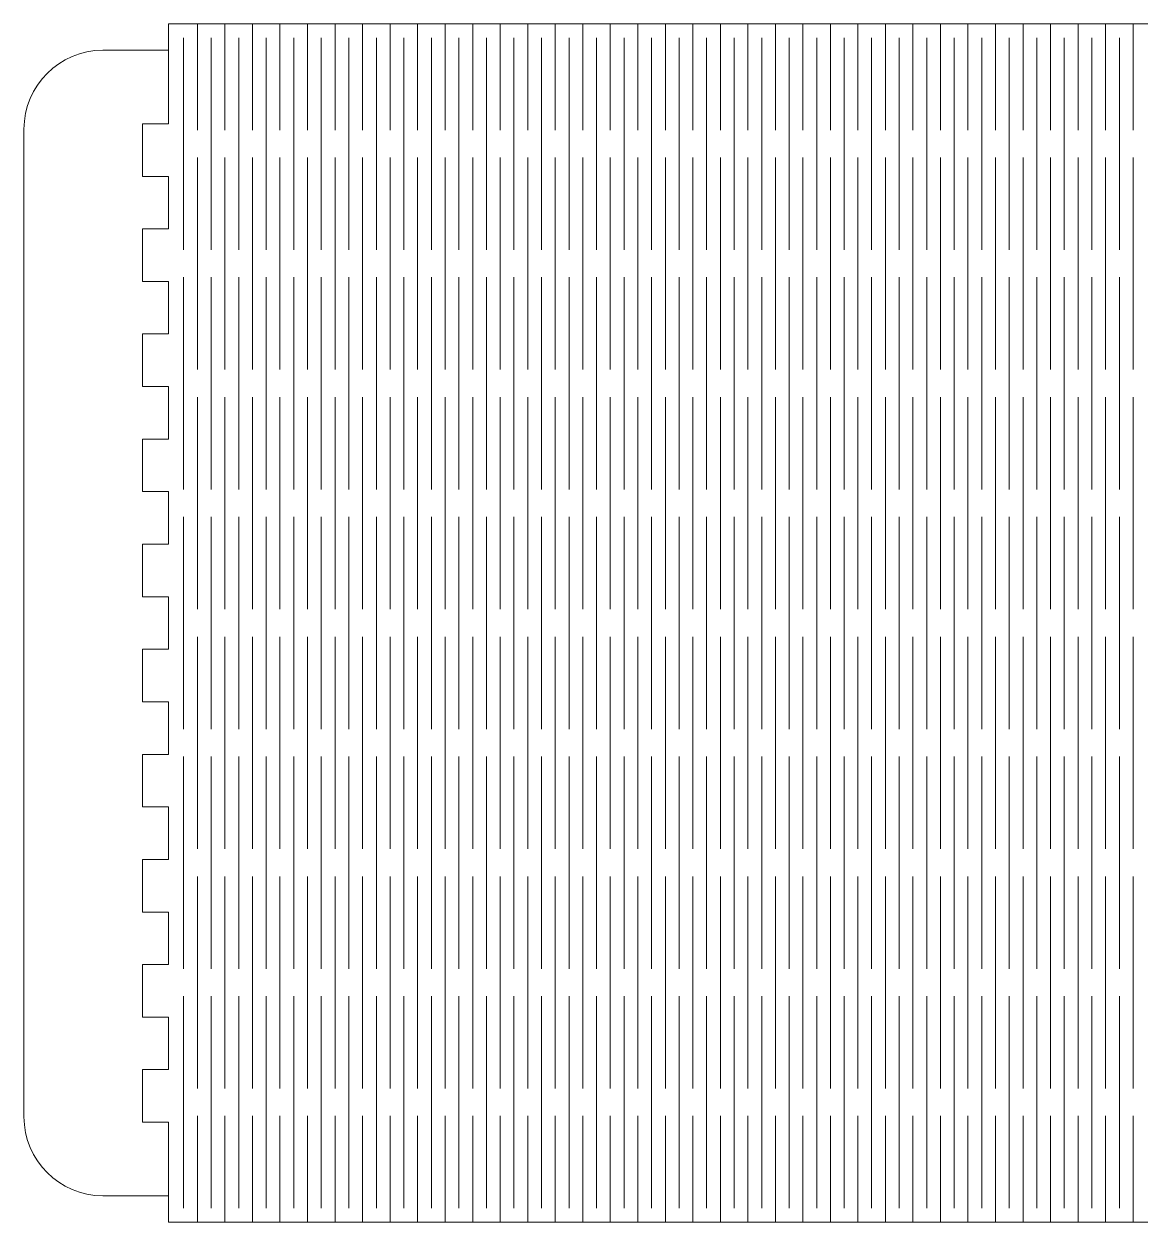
# Model space of a CAD drawing. Header units: millimetres. Extents: x -302 to 279, y -151 to 149.
# Drawn here: x -146 to -11.2, y -151.1 to -6.3 of the extents above; entities that cross this region are included whole.
import ezdxf

# ---------------------------------------------------------------- set-up
doc = ezdxf.new("R2010")
doc.units = ezdxf.units.MM
doc.header["$MEASUREMENT"] = 0
doc.layers.add('Layer 1', color=7, linetype='Continuous')

msp = doc.modelspace()

# ---------------------------------------------------------------- linework, layer by layer
at = {"layer": 'Layer 1', "lineweight": 9}
msp.add_open_spline([(-128.5694, -9.5253), (-128.5694, -9.5253), (-128.5694, -6.35), (-128.5694, -6.35), (-128.5694, -6.35), (-128.5694, -6.35), (-90.0811, -6.35), (-90.0811, -6.35), (-90.0811, -6.35), (-90.0811, -6.35), (127.6164, -6.35), (127.6164, -6.35), (127.6164, -6.35), (127.6164, -6.35), (127.6164, -151.13), (127.6164, -151.13), (127.6164, -151.13), (127.6164, -151.13), (-90.0811, -151.13), (-90.0811, -151.13), (-90.0811, -151.13), (-90.0811, -151.13), (-128.5694, -151.13), (-128.5694, -151.13), (-128.5694, -151.13), (-128.5694, -151.13), (-128.5694, -147.9547), (-128.5694, -147.9547)], degree=3, knots=[0, 0, 0, 0, 0.125, 0.125, 0.125, 0.125, 0.25, 0.25, 0.25, 0.25, 0.375, 0.375, 0.375, 0.375, 0.5, 0.5, 0.5, 0.5, 0.625, 0.625, 0.625, 0.625, 0.75, 0.75, 0.75, 0.75, 1, 1, 1, 1], dxfattribs=at)
for points in [[(-125.0946, -19.1677), (-125.0946, -19.1677), (-125.0946, -6.35), (-125.0946, -6.35)], [(-121.7698, -19.1677), (-121.7698, -19.1677), (-121.7698, -6.35), (-121.7698, -6.35)], [(-118.4451, -19.1677), (-118.4451, -19.1677), (-118.4451, -6.35), (-118.4451, -6.35)], [(-115.1203, -19.1677), (-115.1203, -19.1677), (-115.1203, -6.35), (-115.1203, -6.35)], [(-111.7956, -19.1677), (-111.7956, -19.1677), (-111.7956, -6.35), (-111.7956, -6.35)], [(-108.4705, -19.1677), (-108.4705, -19.1677), (-108.4705, -6.35), (-108.4705, -6.35)], [(-105.1457, -19.1677), (-105.1457, -19.1677), (-105.1457, -6.35), (-105.1457, -6.35)], [(-101.821, -19.1677), (-101.821, -19.1677), (-101.821, -6.35), (-101.821, -6.35)], [(-98.4958, -19.1677), (-98.4958, -19.1677), (-98.4958, -6.35), (-98.4958, -6.35)], [(-95.1711, -19.1677), (-95.1711, -19.1677), (-95.1711, -6.35), (-95.1711, -6.35)], [(-91.8463, -19.1677), (-91.8463, -19.1677), (-91.8463, -6.35), (-91.8463, -6.35)], [(-88.5216, -19.1677), (-88.5216, -19.1677), (-88.5216, -6.35), (-88.5216, -6.35)], [(-85.1969, -19.1677), (-85.1969, -19.1677), (-85.1969, -6.35), (-85.1969, -6.35)], [(-81.8722, -19.1677), (-81.8722, -19.1677), (-81.8722, -6.35), (-81.8722, -6.35)], [(-78.5474, -19.1677), (-78.5474, -19.1677), (-78.5474, -6.35), (-78.5474, -6.35)], [(-75.2223, -19.1677), (-75.2223, -19.1677), (-75.2223, -6.35), (-75.2223, -6.35)], [(-71.8975, -19.1677), (-71.8975, -19.1677), (-71.8975, -6.35), (-71.8975, -6.35)], [(-68.5728, -19.1677), (-68.5728, -19.1677), (-68.5728, -6.35), (-68.5728, -6.35)], [(-65.2476, -19.1677), (-65.2476, -19.1677), (-65.2476, -6.35), (-65.2476, -6.35)], [(-61.9229, -19.1677), (-61.9229, -19.1677), (-61.9229, -6.35), (-61.9229, -6.35)], [(-58.5981, -19.1677), (-58.5981, -19.1677), (-58.5981, -6.35), (-58.5981, -6.35)], [(-55.2734, -19.1677), (-55.2734, -19.1677), (-55.2734, -6.35), (-55.2734, -6.35)], [(-51.9487, -19.1677), (-51.9487, -19.1677), (-51.9487, -6.35), (-51.9487, -6.35)], [(-48.6235, -19.1677), (-48.6235, -19.1677), (-48.6235, -6.35), (-48.6235, -6.35)], [(-45.3189, -19.1677), (-45.3189, -19.1677), (-45.3189, -6.35), (-45.3189, -6.35)], [(-41.9942, -19.1677), (-41.9942, -19.1677), (-41.9942, -6.35), (-41.9942, -6.35)], [(-38.6694, -19.1677), (-38.6694, -19.1677), (-38.6694, -6.35), (-38.6694, -6.35)], [(-35.3443, -19.1677), (-35.3443, -19.1677), (-35.3443, -6.35), (-35.3443, -6.35)], [(-32.0195, -19.1677), (-32.0195, -19.1677), (-32.0195, -6.35), (-32.0195, -6.35)], [(-28.6948, -19.1677), (-28.6948, -19.1677), (-28.6948, -6.35), (-28.6948, -6.35)], [(-25.3696, -19.1677), (-25.3696, -19.1677), (-25.3696, -6.35), (-25.3696, -6.35)], [(-22.0449, -19.1677), (-22.0449, -19.1677), (-22.0449, -6.35), (-22.0449, -6.35)], [(-18.7201, -19.1677), (-18.7201, -19.1677), (-18.7201, -6.35), (-18.7201, -6.35)], [(-15.3954, -19.1677), (-15.3954, -19.1677), (-15.3954, -6.35), (-15.3954, -6.35)], [(-12.0707, -19.1677), (-12.0707, -19.1677), (-12.0707, -6.35), (-12.0707, -6.35)], [(-126.7571, -8.0106), (-126.7571, -8.0106), (-126.7571, -33.6457), (-126.7571, -33.6457)], [(-123.4324, -8.0106), (-123.4324, -8.0106), (-123.4324, -33.6457), (-123.4324, -33.6457)], [(-120.1077, -8.0106), (-120.1077, -8.0106), (-120.1077, -33.6457), (-120.1077, -33.6457)], [(-116.7825, -8.0106), (-116.7825, -8.0106), (-116.7825, -33.6457), (-116.7825, -33.6457)], [(-113.4578, -8.0106), (-113.4578, -8.0106), (-113.4578, -33.6457), (-113.4578, -33.6457)], [(-110.133, -8.0106), (-110.133, -8.0106), (-110.133, -33.6457), (-110.133, -33.6457)], [(-106.8083, -8.0106), (-106.8083, -8.0106), (-106.8083, -33.6457), (-106.8083, -33.6457)], [(-103.4831, -8.0106), (-103.4831, -8.0106), (-103.4831, -33.6457), (-103.4831, -33.6457)], [(-100.1584, -8.0106), (-100.1584, -8.0106), (-100.1584, -33.6457), (-100.1584, -33.6457)], [(-96.8337, -8.0106), (-96.8337, -8.0106), (-96.8337, -33.6457), (-96.8337, -33.6457)], [(-93.5089, -8.0106), (-93.5089, -8.0106), (-93.5089, -33.6457), (-93.5089, -33.6457)], [(-90.1838, -8.0106), (-90.1838, -8.0106), (-90.1838, -33.6457), (-90.1838, -33.6457)], [(-86.859, -8.0106), (-86.859, -8.0106), (-86.859, -33.6457), (-86.859, -33.6457)], [(-83.5343, -8.0106), (-83.5343, -8.0106), (-83.5343, -33.6457), (-83.5343, -33.6457)], [(-80.2096, -8.0106), (-80.2096, -8.0106), (-80.2096, -33.6457), (-80.2096, -33.6457)], [(-76.8848, -8.0106), (-76.8848, -8.0106), (-76.8848, -33.6457), (-76.8848, -33.6457)], [(-73.5601, -8.0106), (-73.5601, -8.0106), (-73.5601, -33.6457), (-73.5601, -33.6457)], [(-70.2349, -8.0106), (-70.2349, -8.0106), (-70.2349, -33.6457), (-70.2349, -33.6457)], [(-66.9102, -8.0106), (-66.9102, -8.0106), (-66.9102, -33.6457), (-66.9102, -33.6457)], [(-63.5855, -8.0106), (-63.5855, -8.0106), (-63.5855, -33.6457), (-63.5855, -33.6457)], [(-60.2607, -8.0106), (-60.2607, -8.0106), (-60.2607, -33.6457), (-60.2607, -33.6457)], [(-56.9356, -8.0106), (-56.9356, -8.0106), (-56.9356, -33.6457), (-56.9356, -33.6457)], [(-53.6108, -8.0106), (-53.6108, -8.0106), (-53.6108, -33.6457), (-53.6108, -33.6457)], [(-50.2861, -8.0106), (-50.2861, -8.0106), (-50.2861, -33.6457), (-50.2861, -33.6457)], [(-46.9614, -8.0106), (-46.9614, -8.0106), (-46.9614, -33.6457), (-46.9614, -33.6457)], [(-43.6563, -8.0106), (-43.6563, -8.0106), (-43.6563, -33.6457), (-43.6563, -33.6457)], [(-40.3316, -8.0106), (-40.3316, -8.0106), (-40.3316, -33.6457), (-40.3316, -33.6457)], [(-37.0068, -8.0106), (-37.0068, -8.0106), (-37.0068, -33.6457), (-37.0068, -33.6457)], [(-33.6821, -8.0106), (-33.6821, -8.0106), (-33.6821, -33.6457), (-33.6821, -33.6457)], [(-30.3569, -8.0106), (-30.3569, -8.0106), (-30.3569, -33.6457), (-30.3569, -33.6457)], [(-27.0322, -8.0106), (-27.0322, -8.0106), (-27.0322, -33.6457), (-27.0322, -33.6457)], [(-23.7075, -8.0106), (-23.7075, -8.0106), (-23.7075, -33.6457), (-23.7075, -33.6457)], [(-20.3827, -8.0106), (-20.3827, -8.0106), (-20.3827, -33.6457), (-20.3827, -33.6457)], [(-17.0576, -8.0106), (-17.0576, -8.0106), (-17.0576, -33.6457), (-17.0576, -33.6457)], [(-13.7328, -8.0106), (-13.7328, -8.0106), (-13.7328, -33.6457), (-13.7328, -33.6457)], [(-125.0946, -48.1236), (-125.0946, -48.1236), (-125.0946, -22.4886), (-125.0946, -22.4886)], [(-121.7698, -48.1236), (-121.7698, -48.1236), (-121.7698, -22.4886), (-121.7698, -22.4886)], [(-118.4451, -48.1236), (-118.4451, -48.1236), (-118.4451, -22.4886), (-118.4451, -22.4886)], [(-115.1203, -48.1236), (-115.1203, -48.1236), (-115.1203, -22.4886), (-115.1203, -22.4886)], [(-111.7956, -48.1236), (-111.7956, -48.1236), (-111.7956, -22.4886), (-111.7956, -22.4886)], [(-108.4705, -48.1236), (-108.4705, -48.1236), (-108.4705, -22.4886), (-108.4705, -22.4886)], [(-105.1457, -48.1236), (-105.1457, -48.1236), (-105.1457, -22.4886), (-105.1457, -22.4886)], [(-101.821, -48.1236), (-101.821, -48.1236), (-101.821, -22.4886), (-101.821, -22.4886)], [(-98.4958, -48.1236), (-98.4958, -48.1236), (-98.4958, -22.4886), (-98.4958, -22.4886)], [(-95.1711, -48.1236), (-95.1711, -48.1236), (-95.1711, -22.4886), (-95.1711, -22.4886)], [(-91.8463, -48.1236), (-91.8463, -48.1236), (-91.8463, -22.4886), (-91.8463, -22.4886)], [(-88.5216, -48.1236), (-88.5216, -48.1236), (-88.5216, -22.4886), (-88.5216, -22.4886)], [(-85.1969, -48.1236), (-85.1969, -48.1236), (-85.1969, -22.4886), (-85.1969, -22.4886)], [(-81.8722, -48.1236), (-81.8722, -48.1236), (-81.8722, -22.4886), (-81.8722, -22.4886)], [(-78.5474, -48.1236), (-78.5474, -48.1236), (-78.5474, -22.4886), (-78.5474, -22.4886)], [(-75.2223, -48.1236), (-75.2223, -48.1236), (-75.2223, -22.4886), (-75.2223, -22.4886)], [(-71.8975, -48.1236), (-71.8975, -48.1236), (-71.8975, -22.4886), (-71.8975, -22.4886)], [(-68.5728, -48.1236), (-68.5728, -48.1236), (-68.5728, -22.4886), (-68.5728, -22.4886)], [(-65.2476, -48.1236), (-65.2476, -48.1236), (-65.2476, -22.4886), (-65.2476, -22.4886)], [(-61.9229, -48.1236), (-61.9229, -48.1236), (-61.9229, -22.4886), (-61.9229, -22.4886)], [(-58.5981, -48.1236), (-58.5981, -48.1236), (-58.5981, -22.4886), (-58.5981, -22.4886)], [(-55.2734, -48.1236), (-55.2734, -48.1236), (-55.2734, -22.4886), (-55.2734, -22.4886)], [(-51.9487, -48.1236), (-51.9487, -48.1236), (-51.9487, -22.4886), (-51.9487, -22.4886)], [(-48.6235, -48.1236), (-48.6235, -48.1236), (-48.6235, -22.4886), (-48.6235, -22.4886)], [(-45.3189, -48.1236), (-45.3189, -48.1236), (-45.3189, -22.4886), (-45.3189, -22.4886)], [(-41.9942, -48.1236), (-41.9942, -48.1236), (-41.9942, -22.4886), (-41.9942, -22.4886)], [(-38.6694, -48.1236), (-38.6694, -48.1236), (-38.6694, -22.4886), (-38.6694, -22.4886)], [(-35.3443, -48.1236), (-35.3443, -48.1236), (-35.3443, -22.4886), (-35.3443, -22.4886)], [(-32.0195, -48.1236), (-32.0195, -48.1236), (-32.0195, -22.4886), (-32.0195, -22.4886)], [(-28.6948, -48.1236), (-28.6948, -48.1236), (-28.6948, -22.4886), (-28.6948, -22.4886)], [(-25.3696, -48.1236), (-25.3696, -48.1236), (-25.3696, -22.4886), (-25.3696, -22.4886)], [(-22.0449, -48.1236), (-22.0449, -48.1236), (-22.0449, -22.4886), (-22.0449, -22.4886)], [(-18.7201, -48.1236), (-18.7201, -48.1236), (-18.7201, -22.4886), (-18.7201, -22.4886)], [(-15.3954, -48.1236), (-15.3954, -48.1236), (-15.3954, -22.4886), (-15.3954, -22.4886)], [(-12.0707, -48.1236), (-12.0707, -48.1236), (-12.0707, -22.4886), (-12.0707, -22.4886)], [(-126.7571, -36.9666), (-126.7571, -36.9666), (-126.7571, -62.602), (-126.7571, -62.602)], [(-123.4324, -36.9666), (-123.4324, -36.9666), (-123.4324, -62.602), (-123.4324, -62.602)], [(-120.1077, -36.9666), (-120.1077, -36.9666), (-120.1077, -62.602), (-120.1077, -62.602)], [(-116.7825, -36.9666), (-116.7825, -36.9666), (-116.7825, -62.602), (-116.7825, -62.602)], [(-113.4578, -36.9666), (-113.4578, -36.9666), (-113.4578, -62.602), (-113.4578, -62.602)], [(-110.133, -36.9666), (-110.133, -36.9666), (-110.133, -62.602), (-110.133, -62.602)], [(-106.8083, -36.9666), (-106.8083, -36.9666), (-106.8083, -62.602), (-106.8083, -62.602)], [(-103.4831, -36.9666), (-103.4831, -36.9666), (-103.4831, -62.602), (-103.4831, -62.602)], [(-100.1584, -36.9666), (-100.1584, -36.9666), (-100.1584, -62.602), (-100.1584, -62.602)], [(-96.8337, -36.9666), (-96.8337, -36.9666), (-96.8337, -62.602), (-96.8337, -62.602)], [(-93.5089, -36.9666), (-93.5089, -36.9666), (-93.5089, -62.602), (-93.5089, -62.602)], [(-90.1838, -36.9666), (-90.1838, -36.9666), (-90.1838, -62.602), (-90.1838, -62.602)], [(-86.859, -36.9666), (-86.859, -36.9666), (-86.859, -62.602), (-86.859, -62.602)], [(-83.5343, -36.9666), (-83.5343, -36.9666), (-83.5343, -62.602), (-83.5343, -62.602)], [(-80.2096, -36.9666), (-80.2096, -36.9666), (-80.2096, -62.602), (-80.2096, -62.602)], [(-76.8848, -36.9666), (-76.8848, -36.9666), (-76.8848, -62.602), (-76.8848, -62.602)], [(-73.5601, -36.9666), (-73.5601, -36.9666), (-73.5601, -62.602), (-73.5601, -62.602)], [(-70.2349, -36.9666), (-70.2349, -36.9666), (-70.2349, -62.602), (-70.2349, -62.602)], [(-66.9102, -36.9666), (-66.9102, -36.9666), (-66.9102, -62.602), (-66.9102, -62.602)], [(-63.5855, -36.9666), (-63.5855, -36.9666), (-63.5855, -62.602), (-63.5855, -62.602)], [(-60.2607, -36.9666), (-60.2607, -36.9666), (-60.2607, -62.602), (-60.2607, -62.602)], [(-56.9356, -36.9666), (-56.9356, -36.9666), (-56.9356, -62.602), (-56.9356, -62.602)], [(-53.6108, -36.9666), (-53.6108, -36.9666), (-53.6108, -62.602), (-53.6108, -62.602)], [(-50.2861, -36.9666), (-50.2861, -36.9666), (-50.2861, -62.602), (-50.2861, -62.602)], [(-46.9614, -36.9666), (-46.9614, -36.9666), (-46.9614, -62.602), (-46.9614, -62.602)], [(-43.6563, -36.9666), (-43.6563, -36.9666), (-43.6563, -62.602), (-43.6563, -62.602)], [(-40.3316, -36.9666), (-40.3316, -36.9666), (-40.3316, -62.602), (-40.3316, -62.602)], [(-37.0068, -36.9666), (-37.0068, -36.9666), (-37.0068, -62.602), (-37.0068, -62.602)], [(-33.6821, -36.9666), (-33.6821, -36.9666), (-33.6821, -62.602), (-33.6821, -62.602)], [(-30.3569, -36.9666), (-30.3569, -36.9666), (-30.3569, -62.602), (-30.3569, -62.602)], [(-27.0322, -36.9666), (-27.0322, -36.9666), (-27.0322, -62.602), (-27.0322, -62.602)], [(-23.7075, -36.9666), (-23.7075, -36.9666), (-23.7075, -62.602), (-23.7075, -62.602)], [(-20.3827, -36.9666), (-20.3827, -36.9666), (-20.3827, -62.602), (-20.3827, -62.602)], [(-17.0576, -36.9666), (-17.0576, -36.9666), (-17.0576, -62.602), (-17.0576, -62.602)], [(-13.7328, -36.9666), (-13.7328, -36.9666), (-13.7328, -62.602), (-13.7328, -62.602)], [(-125.0946, -77.08), (-125.0946, -77.08), (-125.0946, -51.4445), (-125.0946, -51.4445)], [(-121.7698, -77.08), (-121.7698, -77.08), (-121.7698, -51.4445), (-121.7698, -51.4445)], [(-118.4451, -77.08), (-118.4451, -77.08), (-118.4451, -51.4445), (-118.4451, -51.4445)], [(-115.1203, -77.08), (-115.1203, -77.08), (-115.1203, -51.4445), (-115.1203, -51.4445)], [(-111.7956, -77.08), (-111.7956, -77.08), (-111.7956, -51.4445), (-111.7956, -51.4445)], [(-108.4705, -77.08), (-108.4705, -77.08), (-108.4705, -51.4445), (-108.4705, -51.4445)], [(-105.1457, -77.08), (-105.1457, -77.08), (-105.1457, -51.4445), (-105.1457, -51.4445)], [(-101.821, -77.08), (-101.821, -77.08), (-101.821, -51.4445), (-101.821, -51.4445)], [(-98.4958, -77.08), (-98.4958, -77.08), (-98.4958, -51.4445), (-98.4958, -51.4445)], [(-95.1711, -77.08), (-95.1711, -77.08), (-95.1711, -51.4445), (-95.1711, -51.4445)], [(-91.8463, -77.08), (-91.8463, -77.08), (-91.8463, -51.4445), (-91.8463, -51.4445)], [(-88.5216, -77.08), (-88.5216, -77.08), (-88.5216, -51.4445), (-88.5216, -51.4445)], [(-85.1969, -77.08), (-85.1969, -77.08), (-85.1969, -51.4445), (-85.1969, -51.4445)], [(-81.8722, -77.08), (-81.8722, -77.08), (-81.8722, -51.4445), (-81.8722, -51.4445)], [(-78.5474, -77.08), (-78.5474, -77.08), (-78.5474, -51.4445), (-78.5474, -51.4445)], [(-75.2223, -77.08), (-75.2223, -77.08), (-75.2223, -51.4445), (-75.2223, -51.4445)], [(-71.8975, -77.08), (-71.8975, -77.08), (-71.8975, -51.4445), (-71.8975, -51.4445)], [(-68.5728, -77.08), (-68.5728, -77.08), (-68.5728, -51.4445), (-68.5728, -51.4445)], [(-65.2476, -77.08), (-65.2476, -77.08), (-65.2476, -51.4445), (-65.2476, -51.4445)], [(-61.9229, -77.08), (-61.9229, -77.08), (-61.9229, -51.4445), (-61.9229, -51.4445)], [(-58.5981, -77.08), (-58.5981, -77.08), (-58.5981, -51.4445), (-58.5981, -51.4445)], [(-55.2734, -77.08), (-55.2734, -77.08), (-55.2734, -51.4445), (-55.2734, -51.4445)], [(-51.9487, -77.08), (-51.9487, -77.08), (-51.9487, -51.4445), (-51.9487, -51.4445)], [(-48.6235, -77.08), (-48.6235, -77.08), (-48.6235, -51.4445), (-48.6235, -51.4445)], [(-45.3189, -77.08), (-45.3189, -77.08), (-45.3189, -51.4445), (-45.3189, -51.4445)], [(-41.9942, -77.08), (-41.9942, -77.08), (-41.9942, -51.4445), (-41.9942, -51.4445)], [(-38.6694, -77.08), (-38.6694, -77.08), (-38.6694, -51.4445), (-38.6694, -51.4445)], [(-35.3443, -77.08), (-35.3443, -77.08), (-35.3443, -51.4445), (-35.3443, -51.4445)], [(-32.0195, -77.08), (-32.0195, -77.08), (-32.0195, -51.4445), (-32.0195, -51.4445)], [(-28.6948, -77.08), (-28.6948, -77.08), (-28.6948, -51.4445), (-28.6948, -51.4445)], [(-25.3696, -77.08), (-25.3696, -77.08), (-25.3696, -51.4445), (-25.3696, -51.4445)], [(-22.0449, -77.08), (-22.0449, -77.08), (-22.0449, -51.4445), (-22.0449, -51.4445)], [(-18.7201, -77.08), (-18.7201, -77.08), (-18.7201, -51.4445), (-18.7201, -51.4445)], [(-15.3954, -77.08), (-15.3954, -77.08), (-15.3954, -51.4445), (-15.3954, -51.4445)], [(-12.0707, -77.08), (-12.0707, -77.08), (-12.0707, -51.4445), (-12.0707, -51.4445)], [(-126.7571, -65.9225), (-126.7571, -65.9225), (-126.7571, -91.5579), (-126.7571, -91.5579)], [(-123.4324, -65.9225), (-123.4324, -65.9225), (-123.4324, -91.5579), (-123.4324, -91.5579)], [(-120.1077, -65.9225), (-120.1077, -65.9225), (-120.1077, -91.5579), (-120.1077, -91.5579)], [(-116.7825, -65.9225), (-116.7825, -65.9225), (-116.7825, -91.5579), (-116.7825, -91.5579)], [(-113.4578, -65.9225), (-113.4578, -65.9225), (-113.4578, -91.5579), (-113.4578, -91.5579)], [(-110.133, -65.9225), (-110.133, -65.9225), (-110.133, -91.5579), (-110.133, -91.5579)], [(-106.8083, -65.9225), (-106.8083, -65.9225), (-106.8083, -91.5579), (-106.8083, -91.5579)], [(-103.4831, -65.9225), (-103.4831, -65.9225), (-103.4831, -91.5579), (-103.4831, -91.5579)], [(-100.1584, -65.9225), (-100.1584, -65.9225), (-100.1584, -91.5579), (-100.1584, -91.5579)], [(-96.8337, -65.9225), (-96.8337, -65.9225), (-96.8337, -91.5579), (-96.8337, -91.5579)], [(-93.5089, -65.9225), (-93.5089, -65.9225), (-93.5089, -91.5579), (-93.5089, -91.5579)], [(-90.1838, -65.9225), (-90.1838, -65.9225), (-90.1838, -91.5579), (-90.1838, -91.5579)], [(-86.859, -65.9225), (-86.859, -65.9225), (-86.859, -91.5579), (-86.859, -91.5579)], [(-83.5343, -65.9225), (-83.5343, -65.9225), (-83.5343, -91.5579), (-83.5343, -91.5579)], [(-80.2096, -65.9225), (-80.2096, -65.9225), (-80.2096, -91.5579), (-80.2096, -91.5579)], [(-76.8848, -65.9225), (-76.8848, -65.9225), (-76.8848, -91.5579), (-76.8848, -91.5579)], [(-73.5601, -65.9225), (-73.5601, -65.9225), (-73.5601, -91.5579), (-73.5601, -91.5579)], [(-70.2349, -65.9225), (-70.2349, -65.9225), (-70.2349, -91.5579), (-70.2349, -91.5579)], [(-66.9102, -65.9225), (-66.9102, -65.9225), (-66.9102, -91.5579), (-66.9102, -91.5579)], [(-63.5855, -65.9225), (-63.5855, -65.9225), (-63.5855, -91.5579), (-63.5855, -91.5579)], [(-60.2607, -65.9225), (-60.2607, -65.9225), (-60.2607, -91.5579), (-60.2607, -91.5579)], [(-56.9356, -65.9225), (-56.9356, -65.9225), (-56.9356, -91.5579), (-56.9356, -91.5579)], [(-53.6108, -65.9225), (-53.6108, -65.9225), (-53.6108, -91.5579), (-53.6108, -91.5579)], [(-50.2861, -65.9225), (-50.2861, -65.9225), (-50.2861, -91.5579), (-50.2861, -91.5579)], [(-46.9614, -65.9225), (-46.9614, -65.9225), (-46.9614, -91.5579), (-46.9614, -91.5579)], [(-43.6563, -65.9225), (-43.6563, -65.9225), (-43.6563, -91.5579), (-43.6563, -91.5579)], [(-40.3316, -65.9225), (-40.3316, -65.9225), (-40.3316, -91.5579), (-40.3316, -91.5579)], [(-37.0068, -65.9225), (-37.0068, -65.9225), (-37.0068, -91.5579), (-37.0068, -91.5579)], [(-33.6821, -65.9225), (-33.6821, -65.9225), (-33.6821, -91.5579), (-33.6821, -91.5579)], [(-30.3569, -65.9225), (-30.3569, -65.9225), (-30.3569, -91.5579), (-30.3569, -91.5579)], [(-27.0322, -65.9225), (-27.0322, -65.9225), (-27.0322, -91.5579), (-27.0322, -91.5579)], [(-23.7075, -65.9225), (-23.7075, -65.9225), (-23.7075, -91.5579), (-23.7075, -91.5579)], [(-20.3827, -65.9225), (-20.3827, -65.9225), (-20.3827, -91.5579), (-20.3827, -91.5579)], [(-17.0576, -65.9225), (-17.0576, -65.9225), (-17.0576, -91.5579), (-17.0576, -91.5579)], [(-13.7328, -65.9225), (-13.7328, -65.9225), (-13.7328, -91.5579), (-13.7328, -91.5579)], [(-125.0946, -106.0359), (-125.0946, -106.0359), (-125.0946, -80.4004), (-125.0946, -80.4004)], [(-121.7698, -106.0359), (-121.7698, -106.0359), (-121.7698, -80.4004), (-121.7698, -80.4004)], [(-118.4451, -106.0359), (-118.4451, -106.0359), (-118.4451, -80.4004), (-118.4451, -80.4004)], [(-115.1203, -106.0359), (-115.1203, -106.0359), (-115.1203, -80.4004), (-115.1203, -80.4004)], [(-111.7956, -106.0359), (-111.7956, -106.0359), (-111.7956, -80.4004), (-111.7956, -80.4004)], [(-108.4705, -106.0359), (-108.4705, -106.0359), (-108.4705, -80.4004), (-108.4705, -80.4004)], [(-105.1457, -106.0359), (-105.1457, -106.0359), (-105.1457, -80.4004), (-105.1457, -80.4004)], [(-101.821, -106.0359), (-101.821, -106.0359), (-101.821, -80.4004), (-101.821, -80.4004)], [(-98.4958, -106.0359), (-98.4958, -106.0359), (-98.4958, -80.4004), (-98.4958, -80.4004)], [(-95.1711, -106.0359), (-95.1711, -106.0359), (-95.1711, -80.4004), (-95.1711, -80.4004)], [(-91.8463, -106.0359), (-91.8463, -106.0359), (-91.8463, -80.4004), (-91.8463, -80.4004)], [(-88.5216, -106.0359), (-88.5216, -106.0359), (-88.5216, -80.4004), (-88.5216, -80.4004)], [(-85.1969, -106.0359), (-85.1969, -106.0359), (-85.1969, -80.4004), (-85.1969, -80.4004)], [(-81.8722, -106.0359), (-81.8722, -106.0359), (-81.8722, -80.4004), (-81.8722, -80.4004)], [(-78.5474, -106.0359), (-78.5474, -106.0359), (-78.5474, -80.4004), (-78.5474, -80.4004)], [(-75.2223, -106.0359), (-75.2223, -106.0359), (-75.2223, -80.4004), (-75.2223, -80.4004)], [(-71.8975, -106.0359), (-71.8975, -106.0359), (-71.8975, -80.4004), (-71.8975, -80.4004)], [(-68.5728, -106.0359), (-68.5728, -106.0359), (-68.5728, -80.4004), (-68.5728, -80.4004)], [(-65.2476, -106.0359), (-65.2476, -106.0359), (-65.2476, -80.4004), (-65.2476, -80.4004)], [(-61.9229, -106.0359), (-61.9229, -106.0359), (-61.9229, -80.4004), (-61.9229, -80.4004)], [(-58.5981, -106.0359), (-58.5981, -106.0359), (-58.5981, -80.4004), (-58.5981, -80.4004)], [(-55.2734, -106.0359), (-55.2734, -106.0359), (-55.2734, -80.4004), (-55.2734, -80.4004)], [(-51.9487, -106.0359), (-51.9487, -106.0359), (-51.9487, -80.4004), (-51.9487, -80.4004)], [(-48.6235, -106.0359), (-48.6235, -106.0359), (-48.6235, -80.4004), (-48.6235, -80.4004)], [(-45.3189, -106.0359), (-45.3189, -106.0359), (-45.3189, -80.4004), (-45.3189, -80.4004)], [(-41.9942, -106.0359), (-41.9942, -106.0359), (-41.9942, -80.4004), (-41.9942, -80.4004)], [(-38.6694, -106.0359), (-38.6694, -106.0359), (-38.6694, -80.4004), (-38.6694, -80.4004)], [(-35.3443, -106.0359), (-35.3443, -106.0359), (-35.3443, -80.4004), (-35.3443, -80.4004)], [(-32.0195, -106.0359), (-32.0195, -106.0359), (-32.0195, -80.4004), (-32.0195, -80.4004)], [(-28.6948, -106.0359), (-28.6948, -106.0359), (-28.6948, -80.4004), (-28.6948, -80.4004)], [(-25.3696, -106.0359), (-25.3696, -106.0359), (-25.3696, -80.4004), (-25.3696, -80.4004)], [(-22.0449, -106.0359), (-22.0449, -106.0359), (-22.0449, -80.4004), (-22.0449, -80.4004)], [(-18.7201, -106.0359), (-18.7201, -106.0359), (-18.7201, -80.4004), (-18.7201, -80.4004)], [(-15.3954, -106.0359), (-15.3954, -106.0359), (-15.3954, -80.4004), (-15.3954, -80.4004)], [(-12.0707, -106.0359), (-12.0707, -106.0359), (-12.0707, -80.4004), (-12.0707, -80.4004)], [(-126.7571, -94.8784), (-126.7571, -94.8784), (-126.7571, -120.5139), (-126.7571, -120.5139)], [(-123.4324, -94.8784), (-123.4324, -94.8784), (-123.4324, -120.5139), (-123.4324, -120.5139)], [(-120.1077, -94.8784), (-120.1077, -94.8784), (-120.1077, -120.5139), (-120.1077, -120.5139)], [(-116.7825, -94.8784), (-116.7825, -94.8784), (-116.7825, -120.5139), (-116.7825, -120.5139)], [(-113.4578, -94.8784), (-113.4578, -94.8784), (-113.4578, -120.5139), (-113.4578, -120.5139)], [(-110.133, -94.8784), (-110.133, -94.8784), (-110.133, -120.5139), (-110.133, -120.5139)], [(-106.8083, -94.8784), (-106.8083, -94.8784), (-106.8083, -120.5139), (-106.8083, -120.5139)], [(-103.4831, -94.8784), (-103.4831, -94.8784), (-103.4831, -120.5139), (-103.4831, -120.5139)], [(-100.1584, -94.8784), (-100.1584, -94.8784), (-100.1584, -120.5139), (-100.1584, -120.5139)], [(-96.8337, -94.8784), (-96.8337, -94.8784), (-96.8337, -120.5139), (-96.8337, -120.5139)], [(-93.5089, -94.8784), (-93.5089, -94.8784), (-93.5089, -120.5139), (-93.5089, -120.5139)], [(-90.1838, -94.8784), (-90.1838, -94.8784), (-90.1838, -120.5139), (-90.1838, -120.5139)], [(-86.859, -94.8784), (-86.859, -94.8784), (-86.859, -120.5139), (-86.859, -120.5139)], [(-83.5343, -94.8784), (-83.5343, -94.8784), (-83.5343, -120.5139), (-83.5343, -120.5139)], [(-80.2096, -94.8784), (-80.2096, -94.8784), (-80.2096, -120.5139), (-80.2096, -120.5139)], [(-76.8848, -94.8784), (-76.8848, -94.8784), (-76.8848, -120.5139), (-76.8848, -120.5139)], [(-73.5601, -94.8784), (-73.5601, -94.8784), (-73.5601, -120.5139), (-73.5601, -120.5139)], [(-70.2349, -94.8784), (-70.2349, -94.8784), (-70.2349, -120.5139), (-70.2349, -120.5139)], [(-66.9102, -94.8784), (-66.9102, -94.8784), (-66.9102, -120.5139), (-66.9102, -120.5139)], [(-63.5855, -94.8784), (-63.5855, -94.8784), (-63.5855, -120.5139), (-63.5855, -120.5139)], [(-60.2607, -94.8784), (-60.2607, -94.8784), (-60.2607, -120.5139), (-60.2607, -120.5139)], [(-56.9356, -94.8784), (-56.9356, -94.8784), (-56.9356, -120.5139), (-56.9356, -120.5139)], [(-53.6108, -94.8784), (-53.6108, -94.8784), (-53.6108, -120.5139), (-53.6108, -120.5139)], [(-50.2861, -94.8784), (-50.2861, -94.8784), (-50.2861, -120.5139), (-50.2861, -120.5139)], [(-46.9614, -94.8784), (-46.9614, -94.8784), (-46.9614, -120.5139), (-46.9614, -120.5139)], [(-43.6563, -94.8784), (-43.6563, -94.8784), (-43.6563, -120.5139), (-43.6563, -120.5139)], [(-40.3316, -94.8784), (-40.3316, -94.8784), (-40.3316, -120.5139), (-40.3316, -120.5139)], [(-37.0068, -94.8784), (-37.0068, -94.8784), (-37.0068, -120.5139), (-37.0068, -120.5139)], [(-33.6821, -94.8784), (-33.6821, -94.8784), (-33.6821, -120.5139), (-33.6821, -120.5139)], [(-30.3569, -94.8784), (-30.3569, -94.8784), (-30.3569, -120.5139), (-30.3569, -120.5139)], [(-27.0322, -94.8784), (-27.0322, -94.8784), (-27.0322, -120.5139), (-27.0322, -120.5139)], [(-23.7075, -94.8784), (-23.7075, -94.8784), (-23.7075, -120.5139), (-23.7075, -120.5139)], [(-20.3827, -94.8784), (-20.3827, -94.8784), (-20.3827, -120.5139), (-20.3827, -120.5139)], [(-17.0576, -94.8784), (-17.0576, -94.8784), (-17.0576, -120.5139), (-17.0576, -120.5139)], [(-13.7328, -94.8784), (-13.7328, -94.8784), (-13.7328, -120.5139), (-13.7328, -120.5139)], [(-125.0946, -134.9918), (-125.0946, -134.9918), (-125.0946, -109.3564), (-125.0946, -109.3564)], [(-121.7698, -134.9918), (-121.7698, -134.9918), (-121.7698, -109.3564), (-121.7698, -109.3564)], [(-118.4451, -134.9918), (-118.4451, -134.9918), (-118.4451, -109.3564), (-118.4451, -109.3564)], [(-115.1203, -134.9918), (-115.1203, -134.9918), (-115.1203, -109.3564), (-115.1203, -109.3564)], [(-111.7956, -134.9918), (-111.7956, -134.9918), (-111.7956, -109.3564), (-111.7956, -109.3564)], [(-108.4705, -134.9918), (-108.4705, -134.9918), (-108.4705, -109.3564), (-108.4705, -109.3564)], [(-105.1457, -134.9918), (-105.1457, -134.9918), (-105.1457, -109.3564), (-105.1457, -109.3564)], [(-101.821, -134.9918), (-101.821, -134.9918), (-101.821, -109.3564), (-101.821, -109.3564)], [(-98.4958, -134.9918), (-98.4958, -134.9918), (-98.4958, -109.3564), (-98.4958, -109.3564)], [(-95.1711, -134.9918), (-95.1711, -134.9918), (-95.1711, -109.3564), (-95.1711, -109.3564)], [(-91.8463, -134.9918), (-91.8463, -134.9918), (-91.8463, -109.3564), (-91.8463, -109.3564)], [(-88.5216, -134.9918), (-88.5216, -134.9918), (-88.5216, -109.3564), (-88.5216, -109.3564)], [(-85.1969, -134.9918), (-85.1969, -134.9918), (-85.1969, -109.3564), (-85.1969, -109.3564)], [(-81.8722, -134.9918), (-81.8722, -134.9918), (-81.8722, -109.3564), (-81.8722, -109.3564)], [(-78.5474, -134.9918), (-78.5474, -134.9918), (-78.5474, -109.3564), (-78.5474, -109.3564)], [(-75.2223, -134.9918), (-75.2223, -134.9918), (-75.2223, -109.3564), (-75.2223, -109.3564)], [(-71.8975, -134.9918), (-71.8975, -134.9918), (-71.8975, -109.3564), (-71.8975, -109.3564)], [(-68.5728, -134.9918), (-68.5728, -134.9918), (-68.5728, -109.3564), (-68.5728, -109.3564)], [(-65.2476, -134.9918), (-65.2476, -134.9918), (-65.2476, -109.3564), (-65.2476, -109.3564)], [(-61.9229, -134.9918), (-61.9229, -134.9918), (-61.9229, -109.3564), (-61.9229, -109.3564)], [(-58.5981, -134.9918), (-58.5981, -134.9918), (-58.5981, -109.3564), (-58.5981, -109.3564)], [(-55.2734, -134.9918), (-55.2734, -134.9918), (-55.2734, -109.3564), (-55.2734, -109.3564)], [(-51.9487, -134.9918), (-51.9487, -134.9918), (-51.9487, -109.3564), (-51.9487, -109.3564)], [(-48.6235, -134.9918), (-48.6235, -134.9918), (-48.6235, -109.3564), (-48.6235, -109.3564)], [(-45.3189, -134.9918), (-45.3189, -134.9918), (-45.3189, -109.3564), (-45.3189, -109.3564)], [(-41.9942, -134.9918), (-41.9942, -134.9918), (-41.9942, -109.3564), (-41.9942, -109.3564)], [(-38.6694, -134.9918), (-38.6694, -134.9918), (-38.6694, -109.3564), (-38.6694, -109.3564)], [(-35.3443, -134.9918), (-35.3443, -134.9918), (-35.3443, -109.3564), (-35.3443, -109.3564)], [(-32.0195, -134.9918), (-32.0195, -134.9918), (-32.0195, -109.3564), (-32.0195, -109.3564)], [(-28.6948, -134.9918), (-28.6948, -134.9918), (-28.6948, -109.3564), (-28.6948, -109.3564)], [(-25.3696, -134.9918), (-25.3696, -134.9918), (-25.3696, -109.3564), (-25.3696, -109.3564)], [(-22.0449, -134.9918), (-22.0449, -134.9918), (-22.0449, -109.3564), (-22.0449, -109.3564)], [(-18.7201, -134.9918), (-18.7201, -134.9918), (-18.7201, -109.3564), (-18.7201, -109.3564)], [(-15.3954, -134.9918), (-15.3954, -134.9918), (-15.3954, -109.3564), (-15.3954, -109.3564)], [(-12.0707, -134.9918), (-12.0707, -134.9918), (-12.0707, -109.3564), (-12.0707, -109.3564)], [(-126.7571, -123.8347), (-126.7571, -123.8347), (-126.7571, -149.4698), (-126.7571, -149.4698)], [(-123.4324, -123.8347), (-123.4324, -123.8347), (-123.4324, -149.4698), (-123.4324, -149.4698)], [(-120.1077, -123.8347), (-120.1077, -123.8347), (-120.1077, -149.4698), (-120.1077, -149.4698)], [(-116.7825, -123.8347), (-116.7825, -123.8347), (-116.7825, -149.4698), (-116.7825, -149.4698)], [(-113.4578, -123.8347), (-113.4578, -123.8347), (-113.4578, -149.4698), (-113.4578, -149.4698)], [(-110.133, -123.8347), (-110.133, -123.8347), (-110.133, -149.4698), (-110.133, -149.4698)], [(-106.8083, -123.8347), (-106.8083, -123.8347), (-106.8083, -149.4698), (-106.8083, -149.4698)], [(-103.4831, -123.8347), (-103.4831, -123.8347), (-103.4831, -149.4698), (-103.4831, -149.4698)], [(-100.1584, -123.8347), (-100.1584, -123.8347), (-100.1584, -149.4698), (-100.1584, -149.4698)], [(-96.8337, -123.8347), (-96.8337, -123.8347), (-96.8337, -149.4698), (-96.8337, -149.4698)], [(-93.5089, -123.8347), (-93.5089, -123.8347), (-93.5089, -149.4698), (-93.5089, -149.4698)], [(-90.1838, -123.8347), (-90.1838, -123.8347), (-90.1838, -149.4698), (-90.1838, -149.4698)], [(-86.859, -123.8347), (-86.859, -123.8347), (-86.859, -149.4698), (-86.859, -149.4698)], [(-83.5343, -123.8347), (-83.5343, -123.8347), (-83.5343, -149.4698), (-83.5343, -149.4698)], [(-80.2096, -123.8347), (-80.2096, -123.8347), (-80.2096, -149.4698), (-80.2096, -149.4698)], [(-76.8848, -123.8347), (-76.8848, -123.8347), (-76.8848, -149.4698), (-76.8848, -149.4698)], [(-73.5601, -123.8347), (-73.5601, -123.8347), (-73.5601, -149.4698), (-73.5601, -149.4698)], [(-70.2349, -123.8347), (-70.2349, -123.8347), (-70.2349, -149.4698), (-70.2349, -149.4698)], [(-66.9102, -123.8347), (-66.9102, -123.8347), (-66.9102, -149.4698), (-66.9102, -149.4698)], [(-63.5855, -123.8347), (-63.5855, -123.8347), (-63.5855, -149.4698), (-63.5855, -149.4698)], [(-60.2607, -123.8347), (-60.2607, -123.8347), (-60.2607, -149.4698), (-60.2607, -149.4698)], [(-56.9356, -123.8347), (-56.9356, -123.8347), (-56.9356, -149.4698), (-56.9356, -149.4698)], [(-53.6108, -123.8347), (-53.6108, -123.8347), (-53.6108, -149.4698), (-53.6108, -149.4698)], [(-50.2861, -123.8347), (-50.2861, -123.8347), (-50.2861, -149.4698), (-50.2861, -149.4698)], [(-46.9614, -123.8347), (-46.9614, -123.8347), (-46.9614, -149.4698), (-46.9614, -149.4698)], [(-43.6563, -123.8347), (-43.6563, -123.8347), (-43.6563, -149.4698), (-43.6563, -149.4698)], [(-40.3316, -123.8347), (-40.3316, -123.8347), (-40.3316, -149.4698), (-40.3316, -149.4698)], [(-37.0068, -123.8347), (-37.0068, -123.8347), (-37.0068, -149.4698), (-37.0068, -149.4698)], [(-33.6821, -123.8347), (-33.6821, -123.8347), (-33.6821, -149.4698), (-33.6821, -149.4698)], [(-30.3569, -123.8347), (-30.3569, -123.8347), (-30.3569, -149.4698), (-30.3569, -149.4698)], [(-27.0322, -123.8347), (-27.0322, -123.8347), (-27.0322, -149.4698), (-27.0322, -149.4698)], [(-23.7075, -123.8347), (-23.7075, -123.8347), (-23.7075, -149.4698), (-23.7075, -149.4698)], [(-20.3827, -123.8347), (-20.3827, -123.8347), (-20.3827, -149.4698), (-20.3827, -149.4698)], [(-17.0576, -123.8347), (-17.0576, -123.8347), (-17.0576, -149.4698), (-17.0576, -149.4698)], [(-13.7328, -123.8347), (-13.7328, -123.8347), (-13.7328, -149.4698), (-13.7328, -149.4698)], [(-125.0946, -151.13), (-125.0946, -151.13), (-125.0946, -138.3127), (-125.0946, -138.3127)], [(-121.7698, -151.13), (-121.7698, -151.13), (-121.7698, -138.3127), (-121.7698, -138.3127)], [(-118.4451, -151.13), (-118.4451, -151.13), (-118.4451, -138.3127), (-118.4451, -138.3127)], [(-115.1203, -151.13), (-115.1203, -151.13), (-115.1203, -138.3127), (-115.1203, -138.3127)], [(-111.7956, -151.13), (-111.7956, -151.13), (-111.7956, -138.3127), (-111.7956, -138.3127)], [(-108.4705, -151.13), (-108.4705, -151.13), (-108.4705, -138.3127), (-108.4705, -138.3127)], [(-105.1457, -151.13), (-105.1457, -151.13), (-105.1457, -138.3127), (-105.1457, -138.3127)], [(-101.821, -151.13), (-101.821, -151.13), (-101.821, -138.3127), (-101.821, -138.3127)], [(-98.4958, -151.13), (-98.4958, -151.13), (-98.4958, -138.3127), (-98.4958, -138.3127)], [(-95.1711, -151.13), (-95.1711, -151.13), (-95.1711, -138.3127), (-95.1711, -138.3127)], [(-91.8463, -151.13), (-91.8463, -151.13), (-91.8463, -138.3127), (-91.8463, -138.3127)], [(-88.5216, -151.13), (-88.5216, -151.13), (-88.5216, -138.3127), (-88.5216, -138.3127)], [(-85.1969, -151.13), (-85.1969, -151.13), (-85.1969, -138.3127), (-85.1969, -138.3127)], [(-81.8722, -151.13), (-81.8722, -151.13), (-81.8722, -138.3127), (-81.8722, -138.3127)], [(-78.5474, -151.13), (-78.5474, -151.13), (-78.5474, -138.3127), (-78.5474, -138.3127)], [(-75.2223, -151.13), (-75.2223, -151.13), (-75.2223, -138.3127), (-75.2223, -138.3127)], [(-71.8975, -151.13), (-71.8975, -151.13), (-71.8975, -138.3127), (-71.8975, -138.3127)], [(-68.5728, -151.13), (-68.5728, -151.13), (-68.5728, -138.3127), (-68.5728, -138.3127)], [(-65.2476, -151.13), (-65.2476, -151.13), (-65.2476, -138.3127), (-65.2476, -138.3127)], [(-61.9229, -151.13), (-61.9229, -151.13), (-61.9229, -138.3127), (-61.9229, -138.3127)], [(-58.5981, -151.13), (-58.5981, -151.13), (-58.5981, -138.3127), (-58.5981, -138.3127)], [(-55.2734, -151.13), (-55.2734, -151.13), (-55.2734, -138.3127), (-55.2734, -138.3127)], [(-51.9487, -151.13), (-51.9487, -151.13), (-51.9487, -138.3127), (-51.9487, -138.3127)], [(-48.6235, -151.13), (-48.6235, -151.13), (-48.6235, -138.3127), (-48.6235, -138.3127)], [(-45.3189, -151.13), (-45.3189, -151.13), (-45.3189, -138.3127), (-45.3189, -138.3127)], [(-41.9942, -151.13), (-41.9942, -151.13), (-41.9942, -138.3127), (-41.9942, -138.3127)], [(-38.6694, -151.13), (-38.6694, -151.13), (-38.6694, -138.3127), (-38.6694, -138.3127)], [(-35.3443, -151.13), (-35.3443, -151.13), (-35.3443, -138.3127), (-35.3443, -138.3127)], [(-32.0195, -151.13), (-32.0195, -151.13), (-32.0195, -138.3127), (-32.0195, -138.3127)], [(-28.6948, -151.13), (-28.6948, -151.13), (-28.6948, -138.3127), (-28.6948, -138.3127)], [(-25.3696, -151.13), (-25.3696, -151.13), (-25.3696, -138.3127), (-25.3696, -138.3127)], [(-22.0449, -151.13), (-22.0449, -151.13), (-22.0449, -138.3127), (-22.0449, -138.3127)], [(-18.7201, -151.13), (-18.7201, -151.13), (-18.7201, -138.3127), (-18.7201, -138.3127)], [(-15.3954, -151.13), (-15.3954, -151.13), (-15.3954, -138.3127), (-15.3954, -138.3127)], [(-12.0707, -151.13), (-12.0707, -151.13), (-12.0707, -138.3127), (-12.0707, -138.3127)]]:
    msp.add_open_spline(points, degree=3, dxfattribs=at)
at = {"layer": 'Layer 1', "color": 250, "lineweight": 9}
msp.add_open_spline([(-128.5694, -139.065), (-128.5694, -139.065), (-131.7444, -139.065), (-131.7444, -139.065), (-131.7444, -139.065), (-131.7444, -139.065), (-131.7444, -132.715), (-131.7444, -132.715), (-131.7444, -132.715), (-131.7444, -132.715), (-128.5694, -132.715), (-128.5694, -132.715), (-128.5694, -132.715), (-128.5694, -132.715), (-128.5694, -126.365), (-128.5694, -126.365), (-128.5694, -126.365), (-128.5694, -126.365), (-131.7444, -126.365), (-131.7444, -126.365), (-131.7444, -126.365), (-131.7444, -126.365), (-131.7444, -120.015), (-131.7444, -120.015), (-131.7444, -120.015), (-131.7444, -120.015), (-128.5694, -120.015), (-128.5694, -120.015), (-128.5694, -120.015), (-128.5694, -120.015), (-128.5694, -113.665), (-128.5694, -113.665), (-128.5694, -113.665), (-128.5694, -113.665), (-131.7444, -113.665), (-131.7444, -113.665), (-131.7444, -113.665), (-131.7444, -113.665), (-131.7444, -107.315), (-131.7444, -107.315), (-131.7444, -107.315), (-131.7444, -107.315), (-128.5694, -107.315), (-128.5694, -107.315), (-128.5694, -107.315), (-128.5694, -107.315), (-128.5694, -100.965), (-128.5694, -100.965), (-128.5694, -100.965), (-128.5694, -100.965), (-131.7444, -100.965), (-131.7444, -100.965), (-131.7444, -100.965), (-131.7444, -100.965), (-131.7444, -94.615), (-131.7444, -94.615), (-131.7444, -94.615), (-131.7444, -94.615), (-128.5694, -94.615), (-128.5694, -94.615), (-128.5694, -94.615), (-128.5694, -94.615), (-128.5694, -88.265), (-128.5694, -88.265), (-128.5694, -88.265), (-128.5694, -88.265), (-131.7444, -88.265), (-131.7444, -88.265), (-131.7444, -88.265), (-131.7444, -88.265), (-131.7444, -81.915), (-131.7444, -81.915), (-131.7444, -81.915), (-131.7444, -81.915), (-128.5694, -81.915), (-128.5694, -81.915), (-128.5694, -81.915), (-128.5694, -81.915), (-128.5694, -75.565), (-128.5694, -75.565), (-128.5694, -75.565), (-128.5694, -75.565), (-131.7444, -75.565), (-131.7444, -75.565), (-131.7444, -75.565), (-131.7444, -75.565), (-131.7444, -69.215), (-131.7444, -69.215), (-131.7444, -69.215), (-131.7444, -69.215), (-128.5694, -69.215), (-128.5694, -69.215), (-128.5694, -69.215), (-128.5694, -69.215), (-128.5694, -62.865), (-128.5694, -62.865), (-128.5694, -62.865), (-128.5694, -62.865), (-131.7444, -62.865), (-131.7444, -62.865), (-131.7444, -62.865), (-131.7444, -62.865), (-131.7444, -56.515), (-131.7444, -56.515), (-131.7444, -56.515), (-131.7444, -56.515), (-128.5694, -56.515), (-128.5694, -56.515), (-128.5694, -56.515), (-128.5694, -56.515), (-128.5694, -50.165), (-128.5694, -50.165), (-128.5694, -50.165), (-128.5694, -50.165), (-131.7444, -50.165), (-131.7444, -50.165), (-131.7444, -50.165), (-131.7444, -50.165), (-131.7444, -43.815), (-131.7444, -43.815), (-131.7444, -43.815), (-131.7444, -43.815), (-128.5694, -43.815), (-128.5694, -43.815), (-128.5694, -43.815), (-128.5694, -43.815), (-128.5694, -37.465), (-128.5694, -37.465), (-128.5694, -37.465), (-128.5694, -37.465), (-131.7444, -37.465), (-131.7444, -37.465), (-131.7444, -37.465), (-131.7444, -37.465), (-131.7444, -31.115), (-131.7444, -31.115), (-131.7444, -31.115), (-131.7444, -31.115), (-128.5694, -31.115), (-128.5694, -31.115), (-128.5694, -31.115), (-128.5694, -31.115), (-128.5694, -24.765), (-128.5694, -24.765), (-128.5694, -24.765), (-128.5694, -24.765), (-131.7444, -24.765), (-131.7444, -24.765), (-131.7444, -24.765), (-131.7444, -24.765), (-131.7444, -18.415), (-131.7444, -18.415), (-131.7444, -18.415), (-131.7444, -18.415), (-128.5694, -18.415), (-128.5694, -18.415), (-128.5694, -18.415), (-128.5694, -18.415), (-128.5694, -9.5253), (-128.5694, -9.5253), (-128.5694, -9.5253), (-128.5694, -9.5253), (-136.5196, -9.5253), (-136.5196, -9.5253), (-136.5196, -9.5253), (-141.7658, -9.5253), (-146.0446, -13.8041), (-146.0446, -19.0503), (-146.0446, -19.0503), (-146.0446, -19.0503), (-146.0446, -138.4297), (-146.0446, -138.4297), (-146.0446, -138.4297), (-146.0446, -143.6759), (-141.7658, -147.9547), (-136.5196, -147.9547), (-136.5196, -147.9547), (-136.5196, -147.9547), (-128.5694, -147.9547), (-128.5694, -147.9547), (-128.5694, -147.9547), (-128.5694, -147.9547), (-128.5694, -139.065), (-128.5694, -139.065)], degree=3, knots=[0, 0, 0, 0, 0.0212766, 0.0212766, 0.0212766, 0.0212766, 0.04255319, 0.04255319, 0.04255319, 0.04255319, 0.06382979, 0.06382979, 0.06382979, 0.06382979, 0.08510638, 0.08510638, 0.08510638, 0.08510638, 0.10638298, 0.10638298, 0.10638298, 0.10638298, 0.12765957, 0.12765957, 0.12765957, 0.12765957, 0.14893617, 0.14893617, 0.14893617, 0.14893617, 0.17021277, 0.17021277, 0.17021277, 0.17021277, 0.19148936, 0.19148936, 0.19148936, 0.19148936, 0.21276596, 0.21276596, 0.21276596, 0.21276596, 0.23404255, 0.23404255, 0.23404255, 0.23404255, 0.25531915, 0.25531915, 0.25531915, 0.25531915, 0.27659574, 0.27659574, 0.27659574, 0.27659574, 0.29787234, 0.29787234, 0.29787234, 0.29787234, 0.31914894, 0.31914894, 0.31914894, 0.31914894, 0.34042553, 0.34042553, 0.34042553, 0.34042553, 0.36170213, 0.36170213, 0.36170213, 0.36170213, 0.38297872, 0.38297872, 0.38297872, 0.38297872, 0.40425532, 0.40425532, 0.40425532, 0.40425532, 0.42553191, 0.42553191, 0.42553191, 0.42553191, 0.44680851, 0.44680851, 0.44680851, 0.44680851, 0.46808511, 0.46808511, 0.46808511, 0.46808511, 0.4893617, 0.4893617, 0.4893617, 0.4893617, 0.5106383, 0.5106383, 0.5106383, 0.5106383, 0.53191489, 0.53191489, 0.53191489, 0.53191489, 0.55319149, 0.55319149, 0.55319149, 0.55319149, 0.57446809, 0.57446809, 0.57446809, 0.57446809, 0.59574468, 0.59574468, 0.59574468, 0.59574468, 0.61702128, 0.61702128, 0.61702128, 0.61702128, 0.63829787, 0.63829787, 0.63829787, 0.63829787, 0.65957447, 0.65957447, 0.65957447, 0.65957447, 0.68085106, 0.68085106, 0.68085106, 0.68085106, 0.70212766, 0.70212766, 0.70212766, 0.70212766, 0.72340426, 0.72340426, 0.72340426, 0.72340426, 0.74468085, 0.74468085, 0.74468085, 0.74468085, 0.76595745, 0.76595745, 0.76595745, 0.76595745, 0.78723404, 0.78723404, 0.78723404, 0.78723404, 0.80851064, 0.80851064, 0.80851064, 0.80851064, 0.82978723, 0.82978723, 0.82978723, 0.82978723, 0.85106383, 0.85106383, 0.85106383, 0.85106383, 0.87234043, 0.87234043, 0.87234043, 0.87234043, 0.89361702, 0.89361702, 0.89361702, 0.89361702, 0.91489362, 0.91489362, 0.91489362, 0.91489362, 0.93617021, 0.93617021, 0.93617021, 0.93617021, 0.95744681, 0.95744681, 0.95744681, 0.95744681, 1, 1, 1, 1], dxfattribs=at)

doc.saveas('drawing.dxf')
